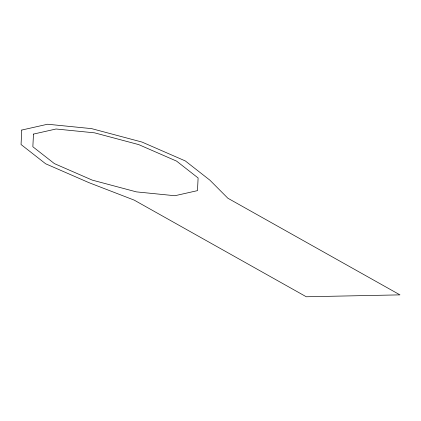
<?xml version="1.0" encoding="UTF-8"?>
<svg xmlns="http://www.w3.org/2000/svg" width="421" height="421" viewBox="0 0 421 421"><rect width="100%" height="100%" fill="white"/><g stroke="black" fill="none" stroke-linecap="round" stroke-linejoin="round"><path stroke-width="0.63" d="M21.76 130.047L21.05 144.524L45.642 163.78L88.947 182.656L134.194 200.117L306.293 296.768L399.95 294.868L227.85 198.217L209.911 180.199L185.319 160.943L142.014 142.066L91.599 128.631L47.584 124.232L21.76 130.047M33.475 134.089L32.854 146.755L54.372 163.601L92.262 180.12L136.378 191.876L174.894 195.728L197.486 190.634L198.107 177.967L176.594 161.122L138.698 144.603L94.583 132.847L56.072 129L33.475 134.089"/></g></svg>
